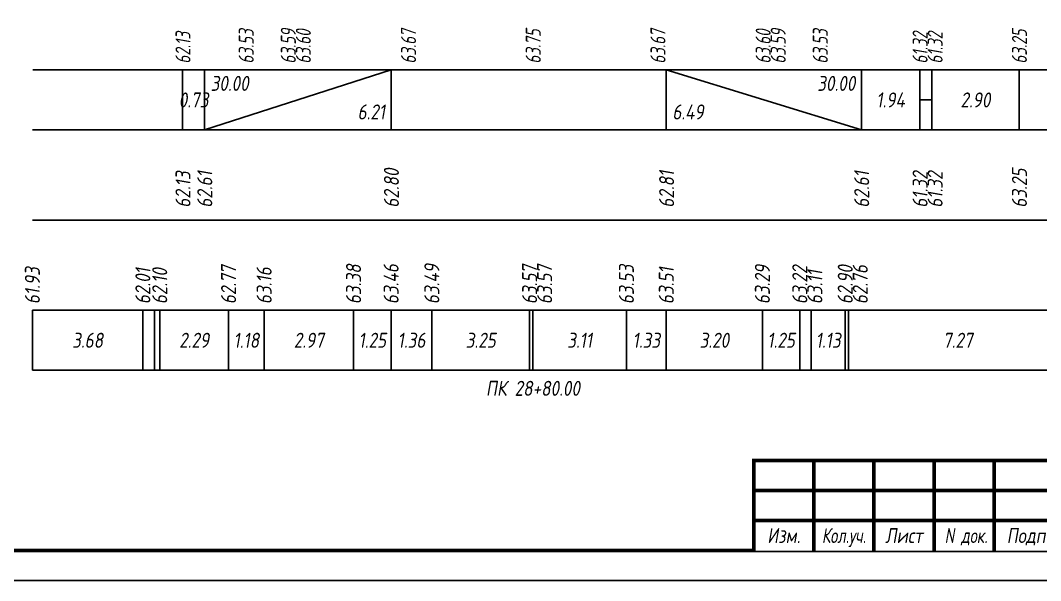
# Model space of a CAD drawing. Extents: x -717 to 1451, y -133302 to 233.
# Drawn here: x 78 to 247.7, y -45193.4 to -45100.2 of the extents above; entities that cross this region are included whole.
import ezdxf
from ezdxf.enums import TextEntityAlignment as Align

# ---------------------------------------------------------------- set-up
doc = ezdxf.new("R2010")
doc.units = 0
for name, color, linetype in [('Зарамочное оформление', 7, 'Continuous'), ('Код_510', 7, 'Continuous'), ('Код_514', 1, 'Continuous'), ('Код_516', 1, 'Continuous'), ('Подписи поперечников', 7, 'Continuous'), ('Таблица', 7, 'Continuous')]:
    doc.layers.add(name, color=color, linetype=linetype)
doc.styles.add('М', font='romand.shx', dxfattribs={"width": 0.8, "oblique": 10, "height": 2.5})

# ---------------------------------------------------------------- blocks, each defined once
blk = doc.blocks.new('Штамп')
at = {"linetype": 'Continuous'}
blk.add_wipeout([(199.95, -411.25), (384.95, -411.25), (384.95, -426.25), (199.95, -426.25)], dxfattribs=at).dxf.layer = 'Зарамочное оформление'
at = {"layer": 'Зарамочное оформление', "linetype": 'Continuous', "lineweight": -3, "const_width": 0.6, "flags": 128}
for points in [[(199.95, -426.25), (199.95, -411.25), (384.95, -411.25)], [(209.95, -411.25), (209.95, -426.25)], [(219.95, -411.25), (219.95, -426.25)], [(229.95, -411.25), (229.95, -426.25)], [(239.95, -411.25), (239.95, -426.25)], [(199.95, -416.25), (264.95, -416.25)], [(199.95, -421.25), (264.95, -421.25)]]:
    blk.add_lwpolyline(points, dxfattribs=at)
at = {"layer": 'Зарамочное оформление', "linetype": 'Continuous', "style": 'М', "oblique": 10}
for s, width, p in [('Изм.', 0.8, (204.95, -423.75)), ('Кол.уч.', 0.7, (214.95, -423.75)), ('Лист', 0.8, (224.95, -423.75)), ('N док.', 0.7, (235.28, -423.75)), ('Подпись', 0.8, (247.45, -423.75))]:
    blk.add_text(s, height=2.5, dxfattribs=dict(at, width=width)).set_placement(p, align=Align.MIDDLE_CENTER)
blk = doc.blocks.new('шифр')
blk.add_blockref('Штамп', (0, -44822))

msp = doc.modelspace()

# ---------------------------------------------------------------- linework, layer by layer
at = {"flags": 128}
msp.add_lwpolyline([(-30.054, -45193.421), (389.946, -45193.421), (389.946, -44896.421), (-30.054, -44896.421)], close=True, dxfattribs=at)
at = {"const_width": 0.6, "flags": 128}
msp.add_lwpolyline([(-10.054, -45188.421), (384.946, -45188.421), (384.946, -44901.421), (-10.054, -44901.421)], close=True, dxfattribs=at)
at = {"layer": 'Код_510'}
for p, q in [((79.946, -45158.421), (79.946, -45148.421)), ((98.326, -45158.421), (98.326, -45148.421)), ((100.277, -45158.421), (100.277, -45148.421)), ((101.137, -45158.421), (101.137, -45148.421)), ((112.584, -45158.421), (112.584, -45148.421)), ((118.504, -45158.421), (118.504, -45148.421)), ((133.377, -45158.421), (133.377, -45148.421)), ((139.625, -45158.421), (139.625, -45148.421)), ((146.4, -45158.421), (146.4, -45148.421)), ((162.668, -45158.421), (162.668, -45148.421)), ((163.221, -45158.421), (163.221, -45148.421)), ((178.771, -45158.421), (178.771, -45148.421)), ((185.408, -45158.421), (185.408, -45148.421)), ((201.392, -45158.421), (201.392, -45148.421)), ((207.619, -45158.421), (207.619, -45148.421)), ((209.5, -45158.421), (209.5, -45148.421)), ((215.173, -45158.421), (215.173, -45148.421)), ((215.734, -45158.421), (215.734, -45148.421))]:
    msp.add_line(p, q, dxfattribs=at)
at = {"layer": 'Код_516'}
for p, q in [((104.946, -45118.421), (104.946, -45108.421)), ((108.579, -45118.421), (108.579, -45108.421)), ((108.579, -45118.421), (139.625, -45108.421)), ((139.625, -45118.421), (139.625, -45108.421)), ((185.408, -45118.421), (185.408, -45108.421)), ((185.408, -45108.421), (217.862, -45118.421)), ((217.862, -45118.421), (217.862, -45108.421)), ((227.578, -45118.421), (227.578, -45108.421)), ((229.578, -45118.421), (229.578, -45108.421)), ((244.1, -45118.421), (244.1, -45108.421)), ((227.578, -45113.421), (229.578, -45113.421))]:
    msp.add_line(p, q, dxfattribs=at)
at = {"layer": 'Таблица'}
for p, q in [((80, -45108.421), (269.154, -45108.421)), ((79.946, -45118.421), (269.1, -45118.421)), ((79.946, -45133.421), (269.1, -45133.421)), ((79.946, -45148.421), (269.1, -45148.421)), ((79.946, -45158.421), (269.1, -45158.421))]:
    msp.add_line(p, q, dxfattribs=at)

# ---------------------------------------------------------------- texts
at = {"layer": 'Код_510', "style": 'М', "oblique": 10, "width": 0.8}
for s, p in [('62.77', (112.584, -45147.421)), ('63.38', (133.377, -45147.421)), ('63.46', (139.625, -45147.421)), ('63.49', (146.4, -45147.421)), ('63.57', (162.668, -45147.421)), ('63.57', (165.168, -45147.421)), ('63.53', (178.771, -45147.421)), ('63.29', (201.392, -45147.421)), ('63.22', (207.619, -45147.421)), ('62.90', (215.173, -45147.421)), ('62.76', (217.673, -45147.421)), ('61.93', (79.946, -45147.421)), ('62.01', (98.326, -45147.421)), ('62.10', (101.137, -45147.421)), ('63.16', (118.504, -45147.421)), ('63.51', (185.408, -45147.421)), ('63.11', (210.119, -45147.421))]:
    msp.add_text(s, height=2.5, rotation=90, dxfattribs=at).set_placement(p, align=Align.MIDDLE_LEFT)
for s, p in [('3.68', (89.136, -45153.421)), ('2.29', (106.861, -45153.421)), ('1.18', (115.544, -45153.421)), ('2.97', (125.94, -45153.421)), ('1.25', (136.501, -45153.421)), ('1.36', (143.013, -45153.421)), ('3.25', (154.534, -45153.421)), ('3.11', (170.996, -45153.421)), ('1.33', (182.09, -45153.421)), ('3.20', (193.4, -45153.421)), ('1.25', (204.505, -45153.421)), ('1.13', (212.336, -45153.421)), ('7.27', (233.904, -45153.421))]:
    msp.add_text(s, height=2.5, dxfattribs=at).set_placement(p, align=Align.MIDDLE_CENTER)
at = {"layer": 'Код_514', "style": 'М', "oblique": 10, "width": 0.7}
for s, p in [('62.13', (105, -45107.382)), ('63.53', (115.525, -45107.382)), ('63.59', (122.525, -45107.382)), ('63.60', (125.025, -45107.382)), ('63.67', (142.525, -45107.382)), ('63.75', (163.275, -45107.382)), ('63.67', (184.025, -45107.382)), ('63.60', (201.525, -45107.382)), ('63.59', (204.025, -45107.382)), ('63.53', (211.025, -45107.382)), ('61.32', (227.632, -45107.382)), ('61.32', (230.132, -45107.382)), ('63.25', (244.154, -45107.382))]:
    msp.add_text(s, height=2.5, rotation=90, dxfattribs=at).set_placement(p, align=Align.MIDDLE_LEFT)
at = {"layer": 'Код_516', "style": 'М', "oblique": 10, "width": 0.8}
msp.add_text('30.00', height=2.5, dxfattribs=at).set_placement((109.579, -45109.421), align=Align.TOP_LEFT)
msp.add_text('30.00', height=2.5, dxfattribs=at).set_placement((216.862, -45109.421), align=Align.TOP_RIGHT)
for s, p in [('0.73', (106.762, -45113.421)), ('1.94', (222.72, -45113.421)), ('2.90', (236.839, -45113.421))]:
    msp.add_text(s, height=2.5, dxfattribs=at).set_placement(p, align=Align.MIDDLE_CENTER)
msp.add_text('6.21', height=2.5, dxfattribs=at).set_placement((138.625, -45117.421), align=Align.BOTTOM_RIGHT)
msp.add_text('6.49', height=2.5, dxfattribs=at).set_placement((186.408, -45117.421), align=Align.BOTTOM_LEFT)
for s, p in [('62.13', (105, -45131.371)), ('62.61', (108.633, -45131.371)), ('62.80', (139.68, -45131.371)), ('62.81', (185.462, -45131.371)), ('62.61', (217.916, -45131.371)), ('61.32', (227.632, -45131.371)), ('61.32', (230.132, -45131.371)), ('63.25', (244.154, -45131.371))]:
    msp.add_text(s, height=2.5, rotation=90, dxfattribs=at).set_placement(p, align=Align.MIDDLE_LEFT)
at = {"layer": 'Подписи поперечников', "style": 'М', "oblique": 10, "width": 0.8}
msp.add_text('ПК 28+80.00', height=2.5, dxfattribs=at).set_placement((163.221, -45163.421), align=Align.BOTTOM_CENTER)

# ---------------------------------------------------------------- next in the draw order: block references
msp.add_blockref('шифр', (0, 59.829))

doc.saveas('drawing.dxf')
